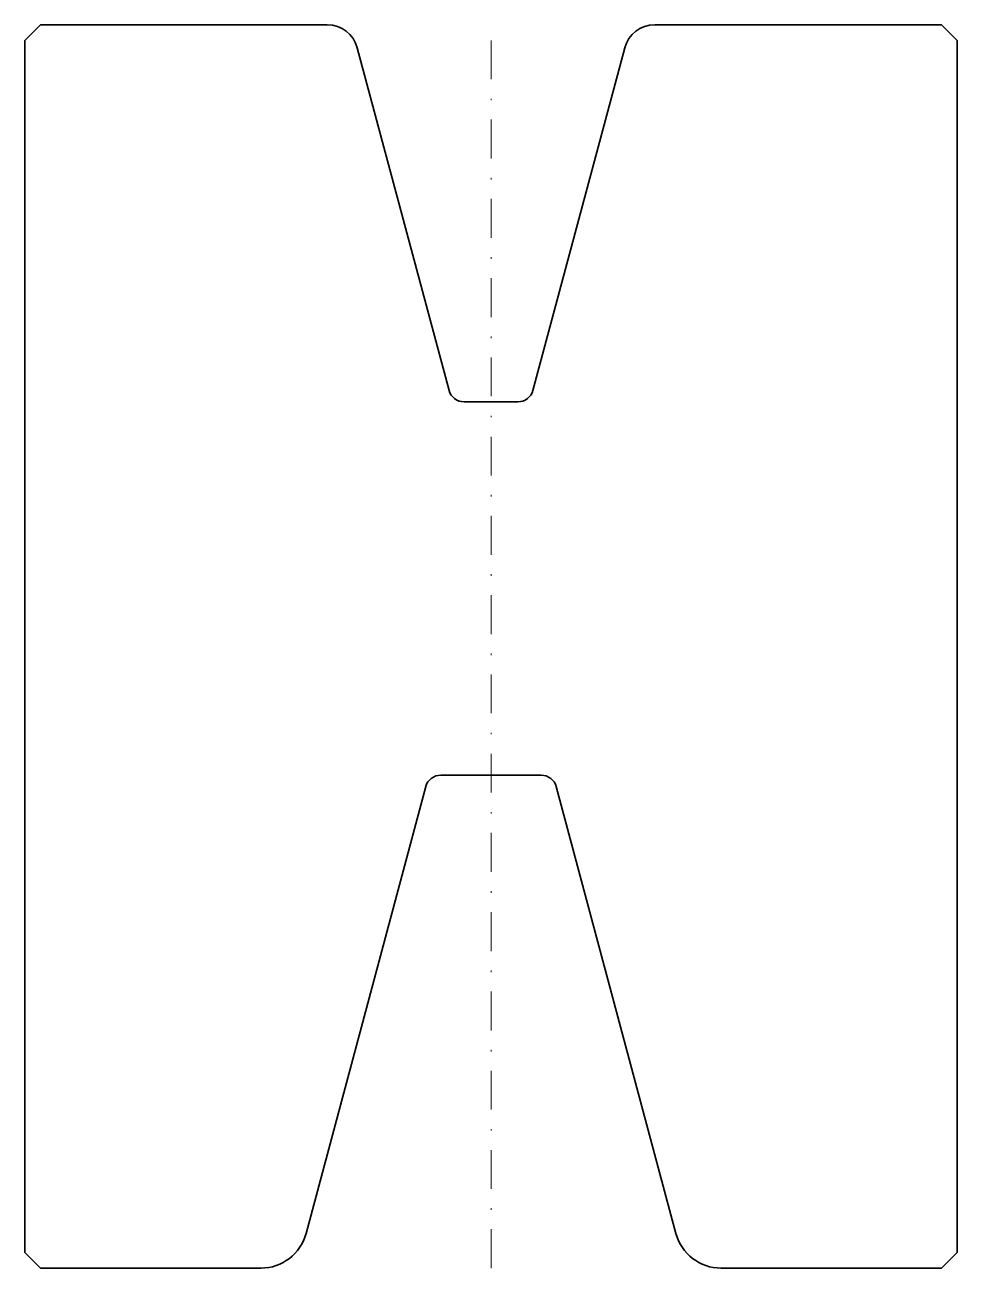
# Model space of a CAD drawing. Header units: millimetres. Extents: x -30 to 30, y -80 to 0.
import ezdxf

# ---------------------------------------------------------------- set-up
doc = ezdxf.new("R2010")
doc.units = ezdxf.units.MM
doc.header["$LTSCALE"] = 5
doc.linetypes.add('AUSGEZOGEN', pattern=[0])
doc.linetypes.add('DASHDOT', pattern=[1, 0.5, -0.25, 0, -0.25])
doc.layers.add('2', color=7, linetype='Continuous')

msp = doc.modelspace()

# ---------------------------------------------------------------- linework, layer by layer
at = {"layer": '2', "color": 7, "linetype": 'AUSGEZOGEN', "lineweight": 35}
for p, q in [((-30, -1), (-29, 0)), ((-29, 0), (-10.535, 0)), ((10.535, 0), (29, 0)), ((29, 0), (30, -1)), ((-30, -79), (-30, -1)), ((-8.603, -1.482), (-2.699, -23.517)), ((2.699, -23.517), (8.603, -1.482)), ((30, -1), (30, -79)), ((-1.733, -24.258), (1.733, -24.258)), ((3.233, -48.278), (-3.233, -48.278)), ((-4.199, -49.019), (-11.904, -77.776)), ((11.904, -77.776), (4.199, -49.019)), ((-29, -80), (-30, -79)), ((30, -79), (29, -80)), ((-14.802, -80), (-29, -80)), ((29, -80), (14.802, -80))]:
    msp.add_line(p, q, dxfattribs=at)
at = {"layer": '2', "color": 7, "linetype": 'DASHDOT', "lineweight": 18}
msp.add_line((0, -80), (0, 0), dxfattribs=at)
at = {"layer": '2', "color": 7, "linetype": 'AUSGEZOGEN', "lineweight": 35}
for centre, radius, start, end in [((10.535, -2), 2, 90, 165), ((-10.535, -2), 2, 15, 90), ((-1.733, -23.258), 1, 195, 270), ((1.733, -23.258), 1, 270, 345), ((-3.233, -49.278), 1, 90, 165), ((3.233, -49.278), 1, 15, 90), ((-14.802, -77), 3, 270, 345), ((14.802, -77), 3, 195, 270)]:
    msp.add_arc(centre, radius, start, end, dxfattribs=at)

doc.saveas('drawing.dxf')
